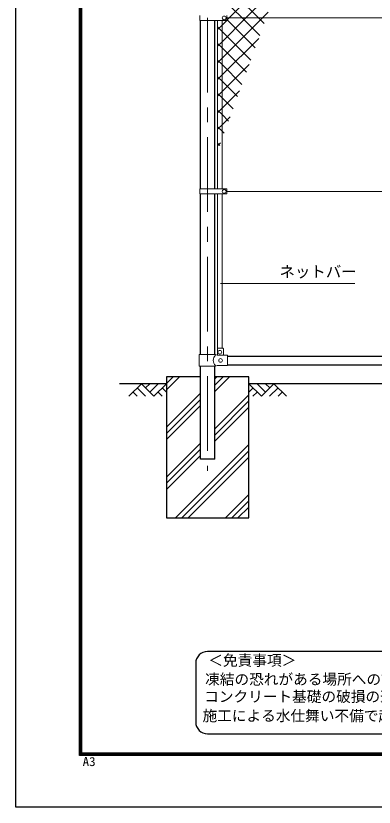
# Model space of a CAD drawing. Units: millimetres, scale not verified. Extents: x -4200 to 4200, y -2970 to 2970.
# Drawn here: x -4200 to -2677, y -2970 to 394 of the extents above; entities that cross this region are included whole.
import ezdxf
from ezdxf.enums import TextEntityAlignment as Align

# ---------------------------------------------------------------- set-up
doc = ezdxf.new("R2010")
doc.units = ezdxf.units.MM
doc.header["$LTSCALE"] = 10
doc.linetypes.add('USER1', pattern=[50.8, 31.75, -6.35, 6.35, -6.35])
for name, color, linetype, lineweight in [('0-0_D-TTL-TXT', 7, 'Continuous', 25), ('0-1_D-BMK', 2, 'USER1', 13), ('0-2_D-STR1', 1, 'Continuous', 25), ('0-6_D-DCR-HCH', 7, 'Continuous', 13), ('0-7_D-STR4', 7, 'Continuous', 25), ('0-8_D-BGD', 7, 'Continuous', 25), ('0-9_D-STR3', 3, 'Continuous', 13), ('0-A_D-STR-TXT', 7, 'Continuous', 13), ('0-B_D-STR2', 7, 'Continuous', 13), ('0-C_D-TTL', 7, 'Continuous', 25)]:
    doc.layers.add(name, color=color, linetype=linetype, lineweight=lineweight)
doc.styles.add('ＭＳ ゴシック', font='')
doc.styles.get('ＭＳ ゴシック').set_extended_font_data('MS Gothic')

msp = doc.modelspace()

# ---------------------------------------------------------------- linework, layer by layer
at = {"layer": '0-0_D-TTL-TXT', "color": 2}
for p, q in [((-940.17, -2308.15), (-3385.72, -2308.15)), ((-3435.72, -2358.15), (-3435.72, -2608.15)), ((-3385.72, -2658.15), (-940.17, -2658.15))]:
    msp.add_line(p, q, dxfattribs=at)
for centre, start, end in [((-3385.72, -2358.15), 90, 180), ((-3385.72, -2608.15), 180, 270)]:
    msp.add_arc(centre, 50, start, end, dxfattribs=at)
at = {"layer": '0-1_D-BMK'}
msp.add_line((-3384.97, 1910), (-3384.97, -1540), dxfattribs=at)
at = {"layer": '0-2_D-STR1'}
for p, q in [((-3415.22, -341.5), (-3415.22, 374.5)), ((-3354.72, -341.5), (-3354.72, 374.5)), ((-3415.22, -1045.9), (-3415.22, -362.5)), ((-3354.72, -1045.9), (-3354.72, -362.5)), ((-3300.97, -1052), (-1469.97, -1052)), ((-3415.22, -1490), (-3415.22, -1095.9)), ((-3354.72, -1490), (-3354.72, -1095.9)), ((-3300.97, -1090), (-1469.97, -1090)), ((-3354.72, -1490), (-3415.22, -1490))]:
    msp.add_line(p, q, dxfattribs=at)
at = {"layer": '0-6_D-DCR-HCH'}
for p, q in [((-3559.97, -1195.46), (-3504.52, -1140)), ((-3559.97, -1168.94), (-3531.04, -1140)), ((-3559.97, -1142.42), (-3557.55, -1140)), ((-3354.72, -1202.34), (-3292.39, -1140)), ((-3354.72, -1175.82), (-3318.9, -1140)), ((-3354.72, -1149.3), (-3345.42, -1140)), ((-3666.4, -1170), (-3719.61, -1223.21)), ((-3666.4, -1170), (-3613.19, -1223.21)), ((-3648.66, -1187.74), (-3630.92, -1170)), ((-3630.92, -1205.47), (-3595.45, -1170)), ((-3613.19, -1223.21), (-3559.97, -1170)), ((-3156.76, -1223.21), (-3209.97, -1170)), ((-3139.03, -1205.47), (-3174.5, -1170)), ((-3103.55, -1170), (-3156.76, -1223.21)), ((-3121.2, -1187.83), (-3139.03, -1170)), ((-3103.55, -1170), (-3050.34, -1223.21)), ((-3701.87, -1205.47), (-3684.05, -1223.21)), ((-3684.14, -1187.74), (-3648.5, -1223.21)), ((-3595.45, -1205.47), (-3577.63, -1223.21)), ((-3577.71, -1187.74), (-3559.97, -1205.39)), ((-3559.97, -1354.55), (-3415.22, -1209.8)), ((-3192.24, -1187.74), (-3209.97, -1205.39)), ((-3174.5, -1205.47), (-3192.32, -1223.21)), ((-3085.81, -1187.74), (-3121.45, -1223.21)), ((-3068.08, -1205.47), (-3085.89, -1223.21)), ((-3559.97, -1381.07), (-3415.22, -1236.32)), ((-3354.72, -1361.44), (-3209.97, -1216.69)), ((-3354.72, -1387.95), (-3209.97, -1243.2)), ((-3559.97, -1407.59), (-3415.22, -1262.84)), ((-3354.72, -1414.47), (-3209.97, -1269.72)), ((-3559.97, -1566.69), (-3415.22, -1421.94)), ((-3521.16, -1740), (-3209.97, -1428.82)), ((-3559.97, -1593.2), (-3415.22, -1448.45)), ((-3559.97, -1619.72), (-3415.22, -1474.97)), ((-3494.64, -1740), (-3209.97, -1455.33)), ((-3468.12, -1740), (-3209.97, -1481.85)), ((-3309.02, -1740), (-3209.97, -1640.95)), ((-3282.51, -1740), (-3209.97, -1667.47)), ((-3255.99, -1740), (-3209.97, -1693.98))]:
    msp.add_line(p, q, dxfattribs=at)
at = {"layer": '0-7_D-STR4'}
for p, q in [((-3415.22, -1140), (-3559.97, -1140)), ((-3209.97, -1140), (-3354.72, -1140))]:
    msp.add_line(p, q, dxfattribs=at)
msp.add_lwpolyline([(-3559.97, -1140), (-3559.97, -1740), (-3209.97, -1740), (-3209.97, -1140)], dxfattribs=at)
at = {"layer": '0-8_D-BGD'}
for p, q in [((-3559.97, -1170), (-3759.97, -1170)), ((-1559.97, -1170), (-3209.97, -1170))]:
    msp.add_line(p, q, dxfattribs=at)
at = {"layer": '0-9_D-STR3'}
for p, q in [((-3417.77, 395.5), (-3417.77, 374.5)), ((-3417.77, 374.5), (-3302.97, 374.5)), ((-3342.47, -341.5), (-3342.47, 374.5)), ((-3323.47, -341.5), (-3323.47, 374.5)), ((-3302.97, 395.5), (-3302.97, 374.5)), ((-1467.47, 385), (-3302.97, 385)), ((-3417.77, -341.5), (-3417.77, -362.5)), ((-3417.77, -341.5), (-3302.97, -341.5)), ((-3417.77, -362.5), (-3302.97, -362.5)), ((-3342.47, -1019.58), (-3342.47, -362.5)), ((-3323.47, -1018.9), (-3323.47, -362.5)), ((-3302.97, -341.5), (-3302.97, -362.5)), ((-1467.47, -352), (-3302.97, -352)), ((-3342.97, -1020.9), (-3342.97, -1048.9)), ((-3340.97, -1018.9), (-3319.97, -1018.9)), ((-3317.97, -1020.9), (-3317.97, -1048.9)), ((-3421.07, -1045.9), (-3351.17, -1045.9)), ((-3421.07, -1045.9), (-3421.07, -1095.9)), ((-3345.17, -1048.9), (-3351.17, -1045.9)), ((-3345.17, -1048.9), (-3299.97, -1048.9)), ((-3299.97, -1092.9), (-3299.97, -1048.9)), ((-3421.07, -1095.9), (-3351.17, -1095.9)), ((-3345.17, -1092.9), (-3351.17, -1095.9)), ((-3345.17, -1092.9), (-3299.97, -1092.9))]:
    msp.add_line(p, q, dxfattribs=at)
for centre in [(-3314.97, 385), (-3314.97, -352), (-3332.97, -1035.9), (-3329.97, -1070.9)]:
    msp.add_circle(centre, 8, dxfattribs=at)
for centre, radius, start, end in [((-3340.97, -1020.9), 2, 90, 180), ((-3319.97, -1020.9), 2, 0, 90), ((-3332.59, -1070.9), 28.8, 130.19176, 229.80824)]:
    msp.add_arc(centre, radius, start, end, dxfattribs=at)
at = {"layer": '0-A_D-STR-TXT'}
msp.add_line((-2759.1, -744.09), (-3330.22, -744.09), dxfattribs=at)
at = {"layer": '0-B_D-STR2'}
for p, q in [((-3168.2, 385), (-3323.47, 540.28)), ((-3222.76, 385), (-3087.11, 520.66)), ((-3238.91, 385), (-3323.47, 469.57)), ((-3152.05, 385), (-3127.57, 409.48)), ((-3323.47, 284.29), (-3222.76, 385)), ((-3323.47, 213.58), (-3152.05, 385)), ((-3182.68, 258.06), (-3302.97, 378.36)), ((-3163.81, 309.91), (-3238.91, 385)), ((-3144.94, 361.75), (-3168.2, 385)), ((-3323.47, 328.15), (-3342.47, 347.15)), ((-3201.55, 206.22), (-3323.47, 328.15)), ((-3342.47, 265.29), (-3323.47, 284.29)), ((-3323.47, 257.44), (-3342.47, 276.44)), ((-3323.47, 142.87), (-3168.03, 298.31)), ((-3220.42, 154.38), (-3323.47, 257.44)), ((-3342.47, 194.58), (-3323.47, 213.58)), ((-3323.47, 186.72), (-3342.47, 205.72)), ((-3323.47, 72.16), (-3208.5, 187.13)), ((-3239.29, 102.54), (-3323.47, 186.72)), ((-3342.47, 123.87), (-3323.47, 142.87)), ((-3323.47, 116.01), (-3342.47, 135.01)), ((-3258.16, 50.7), (-3323.47, 116.01)), ((-3342.47, 53.16), (-3323.47, 72.16)), ((-3323.47, 1.45), (-3248.96, 75.96)), ((-3323.47, 45.3), (-3342.47, 64.3)), ((-3277.03, -1.14), (-3323.47, 45.3)), ((-3342.47, -17.55), (-3323.47, 1.45)), ((-3323.47, -25.41), (-3342.47, -6.41)), ((-3295.9, -52.99), (-3323.47, -25.41)), ((-3323.47, -69.26), (-3289.43, -35.22)), ((-3342.47, -88.26), (-3323.47, -69.26)), ((-3323.47, -96.12), (-3342.47, -77.12)), ((-3314.76, -104.83), (-3323.47, -96.12)), ((-3342.47, -158.98), (-3329.89, -146.39)), ((-3333.63, -156.67), (-3342.47, -147.83))]:
    msp.add_line(p, q, dxfattribs=at)
for points in [[(-3302.97, 375.5), (-3293.47, 385), (-3046.64, 631.83)], [(-3342.47, 336), (-3323.47, 355), (-3303.97, 374.5)]]:
    msp.add_lwpolyline(points, dxfattribs=at)
at = {"layer": '0-C_D-TTL', "color": 2}
msp.add_lwpolyline([(-4200, 2970), (4200, 2970), (4200, -2970), (-4200, -2970)], close=True, dxfattribs=at)
at = {"layer": '0-C_D-TTL'}
for points in [[(-3930, 2750), (3930, 2750), (3930, -2750), (-3930, -2750)], [(-3927.5, 2747.5), (3927.5, 2747.5), (3927.5, -2747.5), (-3927.5, -2747.5)], [(-3925, 2745), (3925, 2745), (3925, -2745), (-3925, -2745)], [(-3922.5, 2742.5), (3922.5, 2742.5), (3922.5, -2742.5), (-3922.5, -2742.5)], [(-3920, 2740), (3920, 2740), (3920, -2740), (-3920, -2740)]]:
    msp.add_lwpolyline(points, close=True, dxfattribs=at)

# ---------------------------------------------------------------- texts
at = {"layer": '0-0_D-TTL-TXT', "style": 'ＭＳ ゴシック'}
for s, p in [('＜免責事項＞ \u3000\u3000', (-3382.02, -2382.33)), ('凍結の恐れがある場所への設置は、内部に溜まった雨水等の凍結融解により支柱の破損や', (-3395.54, -2462.83)), ('コンクリート基礎の破損の恐れがありますので施工時、水仕舞いを行ってください。', (-3399.65, -2536.25)), ('施工による水仕舞い不備で起こる支柱・基礎の破損について当社は責任を負いかねます。 ', (-3406.64, -2617.74))]:
    msp.add_text(s, height=45.67, dxfattribs=at).set_placement(p, align=Align.BOTTOM_LEFT)
at = {"layer": '0-A_D-STR-TXT', "style": 'ＭＳ ゴシック'}
msp.add_text('ネットバー', height=48.09, dxfattribs=at).set_placement((-3079.66, -732.14), align=Align.BOTTOM_LEFT)
at = {"layer": '0-C_D-TTL', "style": 'ＭＳ ゴシック', "width": 1.05}
msp.add_text('A3', height=38.48, dxfattribs=at).set_placement((-3916.09, -2806.81), align=Align.BOTTOM_LEFT)

doc.saveas('drawing.dxf')
